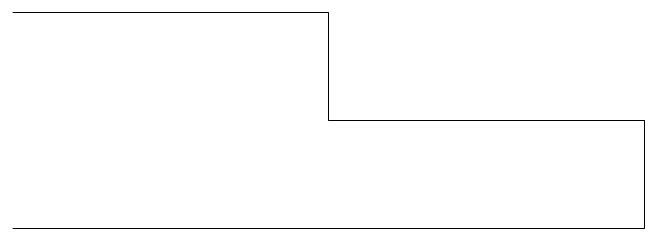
# Model space of a CAD drawing. Header units: inches. Extents: x 16.2 to 49.2, y 7.1 to 20.7.
# Drawn here: x 48.039 to 49.239, y 7.571 to 7.981 of the extents above; entities that cross this region are included whole.
import ezdxf

# ---------------------------------------------------------------- set-up
doc = ezdxf.new("R2010")
doc.units = ezdxf.units.IN
doc.header["$MEASUREMENT"] = 0
doc.layers.add('0inne_gulv', color=252, linetype='Continuous', lineweight=13)

# ---------------------------------------------------------------- blocks, each defined once
blk = doc.blocks.new('DEREK SMALL HOUSE ls')
at = {"layer": '0inne_gulv'}
for p, q in [((2.4783, -2.5763), (1.8783, -2.5763)), ((2.4783, -2.7813), (2.4783, -2.5763)), ((3.0783, -2.7813), (2.4783, -2.7813)), ((3.0783, -2.9863), (3.0783, -2.7813)), ((1.8783, -2.9863), (3.0783, -2.9863))]:
    blk.add_line(p, q, dxfattribs=at)

msp = doc.modelspace()

# ---------------------------------------------------------------- block references
at = {"layer": '0inne_gulv'}
msp.add_blockref('DEREK SMALL HOUSE ls', (46.1603, 10.5575), dxfattribs=at)

doc.saveas('drawing.dxf')
